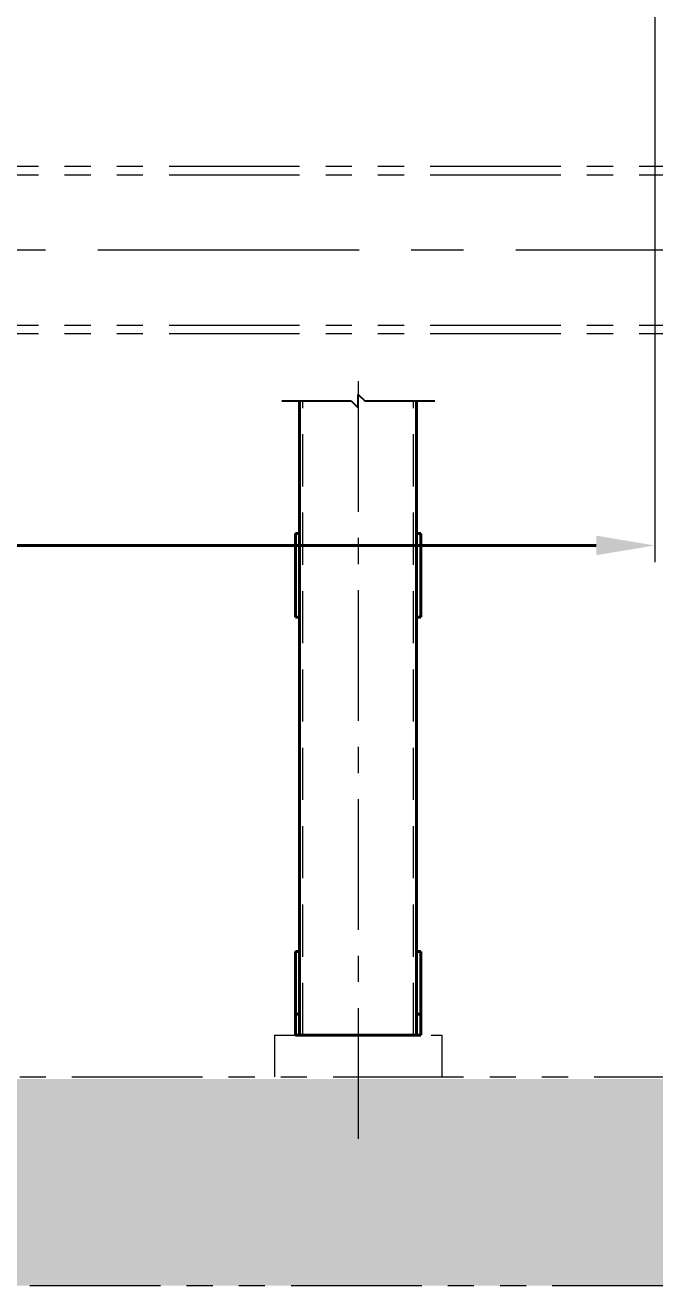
# Model space of a CAD drawing. Header units: millimetres. Extents: x 52110 to 400893, y -153728 to 31997.
# Drawn here: x 179731 to 181237, y -26852 to -23836 of the extents above; entities that cross this region are included whole.
import ezdxf

# ---------------------------------------------------------------- set-up
doc = ezdxf.new("R2010")
doc.units = ezdxf.units.MM
doc.header["$LTSCALE"] = 500
for name, pattern in [('CENTER', [2, 1.25, -0.25, 0.25, -0.25]), ('DASHED2', [0.375, 0.25, -0.125]), ('PHANTOM2', [1.25, 0.625, -0.125, 0.125, -0.125, 0.125, -0.125])]:
    doc.linetypes.add(name, pattern=pattern)
for name, color, linetype, lineweight in [('2D', 4, 'PHANTOM2', 20), ('POU', 4, 'Continuous', 20), ('SHI', 7, 'Continuous', 40), ('XU', 6, 'DASHED2', 20), ('ZHONG', 1, 'CENTER', 20)]:
    doc.layers.add(name, color=color, linetype=linetype, lineweight=lineweight)
doc.layers.add('X1', color=4, linetype='Continuous')
doc.styles.add('GB', font='gbenor.shx', dxfattribs={"bigfont": 'gbcbig.shx'})
doc.dimstyles.new('ISO-25$0', dxfattribs={"dimscale": 40, "dimtxt": 3.5, "dimasz": 3.5, "dimexe": 1, "dimexo": 0.2, "dimgap": 1.2, "dimtad": 1, "dimtoh": 1, "dimdec": 1, "dimzin": 9, "dimdsep": 46, "dimtxsty": 'GB', "dimcen": 0, "dimclrd": 3, "dimclre": 3, "dimclrt": 256, "dimadec": 0, "dimazin": 2, "dimtfac": 1, "dimtdec": 1, "dimtix": 1, "dimtmove": 0, "dimatfit": 3, "dimldrblk": 'DOTSMALL', "dimfxl": 0, "dimlwd": -1, "dimlwe": 20, "dimarcsym": 0})

# ---------------------------------------------------------------- blocks, each defined once
blk = doc.blocks.new('*D949')
at = {"color": 3, "linetype": 'ByBlock', "lineweight": 20}
for p, q in [((223343.7, 74429.3), (223343.7, 72656.2)), ((226893.7, 74403.9), (226893.7, 72656.2))]:
    blk.add_line(p, q, dxfattribs=at)
at = {"color": 3, "linetype": 'ByBlock'}
blk.add_line((223483.7, 72696.2), (226753.7, 72696.2), dxfattribs=at)
at = {"color": 3}
for points in [[(223483.7, 72719.6), (223483.7, 72672.9), (223343.7, 72696.2)], [(226753.7, 72719.6), (226753.7, 72672.9), (226893.7, 72696.2)]]:
    blk.add_solid(points, dxfattribs=at)
at = {"layer": 'Defpoints', "color": 0}
for p in [(223343.7, 74437.3), (226893.7, 74411.9), (226893.7, 72696.2)]:
    blk.add_point(p, dxfattribs=at)
at = {"insert": (225118.7, 72814.2), "char_height": 140, "attachment_point": 5, "style": 'GB'}
blk.add_mtext('3550', dxfattribs=at)
blk = doc.blocks.new('_DotSmall')
at = {"color": 0, "linetype": 'ByBlock', "const_width": 0.5}
blk.add_lwpolyline([(-0.0625, 0, 1), (0.0625, 0, 1)], format="xyb", close=True, dxfattribs=at)
blk = doc.blocks.new('pppp')
at = {"layer": '2D'}
for p, q in [((185988.6, 76733.5), (186388.6, 76733.5)), ((185988.6, 76733.5), (185988.6, 76633.5)), ((186388.6, 76733.5), (186388.6, 76633.5))]:
    blk.add_line(p, q, dxfattribs=at)
at = {"layer": 'SHI'}
for p, q in [((186048.6, 76733.5), (186048.6, 78250.7)), ((186328.6, 76733.5), (186328.6, 78250.7)), ((186048.6, 77933.5), (186038.6, 77933.5)), ((186038.6, 77933.5), (186038.6, 77733.5)), ((186328.6, 77933.5), (186338.6, 77933.5)), ((186338.6, 77933.5), (186338.6, 77733.5)), ((186038.6, 77733.5), (186048.6, 77733.5)), ((186338.6, 77733.5), (186328.6, 77733.5)), ((186048.6, 76933.5), (186038.6, 76933.5)), ((186038.6, 76933.5), (186038.6, 76733.5)), ((186328.6, 76933.5), (186338.6, 76933.5)), ((186338.6, 76933.5), (186338.6, 76733.5)), ((186038.6, 76783.5), (186048.6, 76783.5)), ((186338.6, 76783.5), (186328.6, 76783.5)), ((186038.6, 76733.5), (186048.6, 76733.5)), ((186048.6, 76733.5), (186328.6, 76733.5)), ((186288.6, 76733.5), (186088.6, 76733.5)), ((186338.6, 76733.5), (186328.6, 76733.5))]:
    blk.add_line(p, q, dxfattribs=at)
at = {"layer": 'X1'}
for p, q in [((186005.8, 78250.7), (186172.2, 78250.7)), ((186172.2, 78250.7), (186188.6, 78234.3)), ((186188.6, 78234.3), (186188.6, 78266.5)), ((186188.6, 78266.5), (186204.5, 78250.7)), ((186204.5, 78250.7), (186372.2, 78250.7))]:
    blk.add_line(p, q, dxfattribs=at)
at = {"layer": 'XU'}
for p, q in [((186056.1, 76733.5), (186056.1, 78250.7)), ((186321.1, 76733.5), (186321.1, 78250.7))]:
    blk.add_line(p, q, dxfattribs=at)
at = {"layer": 'ZHONG', "ltscale": 0.5}
blk.add_line((186188.6, 78298), (186188.6, 76425), dxfattribs=at)
blk = doc.blocks.new('LDJXKJ')
at = {"layer": '2D'}
for p, q in [((138304.6, 60193.7), (119704.6, 60193.7)), ((138304.6, 60173.7), (129714.8, 60173.7)), ((138304.6, 59793.7), (119704.6, 59793.7)), ((138304.6, 59813.7), (129714.8, 59813.7))]:
    blk.add_line(p, q, dxfattribs=at)
at = {"layer": 'ZHONG', "linetype": 'CENTER'}
blk.add_line((138446.7, 59993.7), (119580.6, 59993.7), dxfattribs=at)
blk = doc.blocks.new('JC')
at = {"layer": 'POU'}
h = blk.add_hatch(dxfattribs=at)
h.set_pattern_fill('AR-CONC', color=256, scale=3, style=0)
h.set_pattern_definition([(50, (-3882, 71399.3), (546.554, -47.8173), [57.15, -628.65]), (355, (-3882, 71399.3), (-105.7285, 573.17), [45.72, -502.92]), (100.451, (-3836.44, 71395.3), (440.8275, 525.35), [48.57, -534.27]), (46.1842, (-3882, 71551.7), (813.2371, -126.127), [85.725, -942.975]), (96.6356, (-3814.2, 71541.2), (712.2127, 742.2767), [72.855, -801.405]), (351.184, (-3882, 71551.7), (712.214, 742.2754), [68.58, -754.38]), (21, (-3805.8, 71513.6), (454.8446, -306.7966), [57.15, -628.65]), (326, (-3805.8, 71513.6), (185.4061, 552.5639), [45.72, -502.92]), (71.4514, (-3767.9, 71488), (640.2495, 245.7686), [48.57, -534.27]), (37.5, (-3881.98, 71399.29), (9.2658, 253.66512), [0, -496.824, 0, -510.54, 0, -504.825]), (7.5, (-3881.98, 71399.3), (200.459, 300.54172), [0, -291.084, 0, -485.394, 0, -192.405]), (327.5, (-4051.9, 71399.29), (406.77179, -17.18623), [0, -190.5, 0, -594.36, 0, -788.67]), (317.5, (-4128.1, 71399.3), (444.38754, 76.2795), [0, -247.65, 0, -394.716, 0, -560.07])])
h.paths.add_polyline_path([(187627.9, 91609.2), (164362.5, 91614.9), (164362.5, 91116.1), (188127.9, 91116.1)])
at = {"layer": '2D'}
for p, q in [((162907.5, 91616.1), (188869.6, 91616.2)), ((189369.6, 91116.1), (162207.5, 91116.1))]:
    blk.add_line(p, q, dxfattribs=at)
blk = doc.blocks.new('sl')
dim = blk.add_linear_dim(base=(226893.72, 72696.24), p1=(223343.72, 74437.31), p2=(226893.72, 74411.92), dimstyle='ISO-25$0', override={"dimtmove": 1, "dimatfit": 0, "dimfxl": 1.8})
dim.commit()
dim.dimension.update_dxf_attribs({"geometry": '*D949', "text_midpoint": (225118.72, 72814.24)})

msp = doc.modelspace()

# ---------------------------------------------------------------- block references
at = {"layer": 'SHI'}
for name, p in [('sl', (-45656.31305, -97777.1464)), ('JC', (684.88765, -117968.59736)), ('LDJXKJ', (47082.84204, -84368.20279)), ('pppp', (-5661.21808, -102985.95539))]:
    msp.add_blockref(name, p, dxfattribs=at)

doc.saveas('drawing.dxf')
